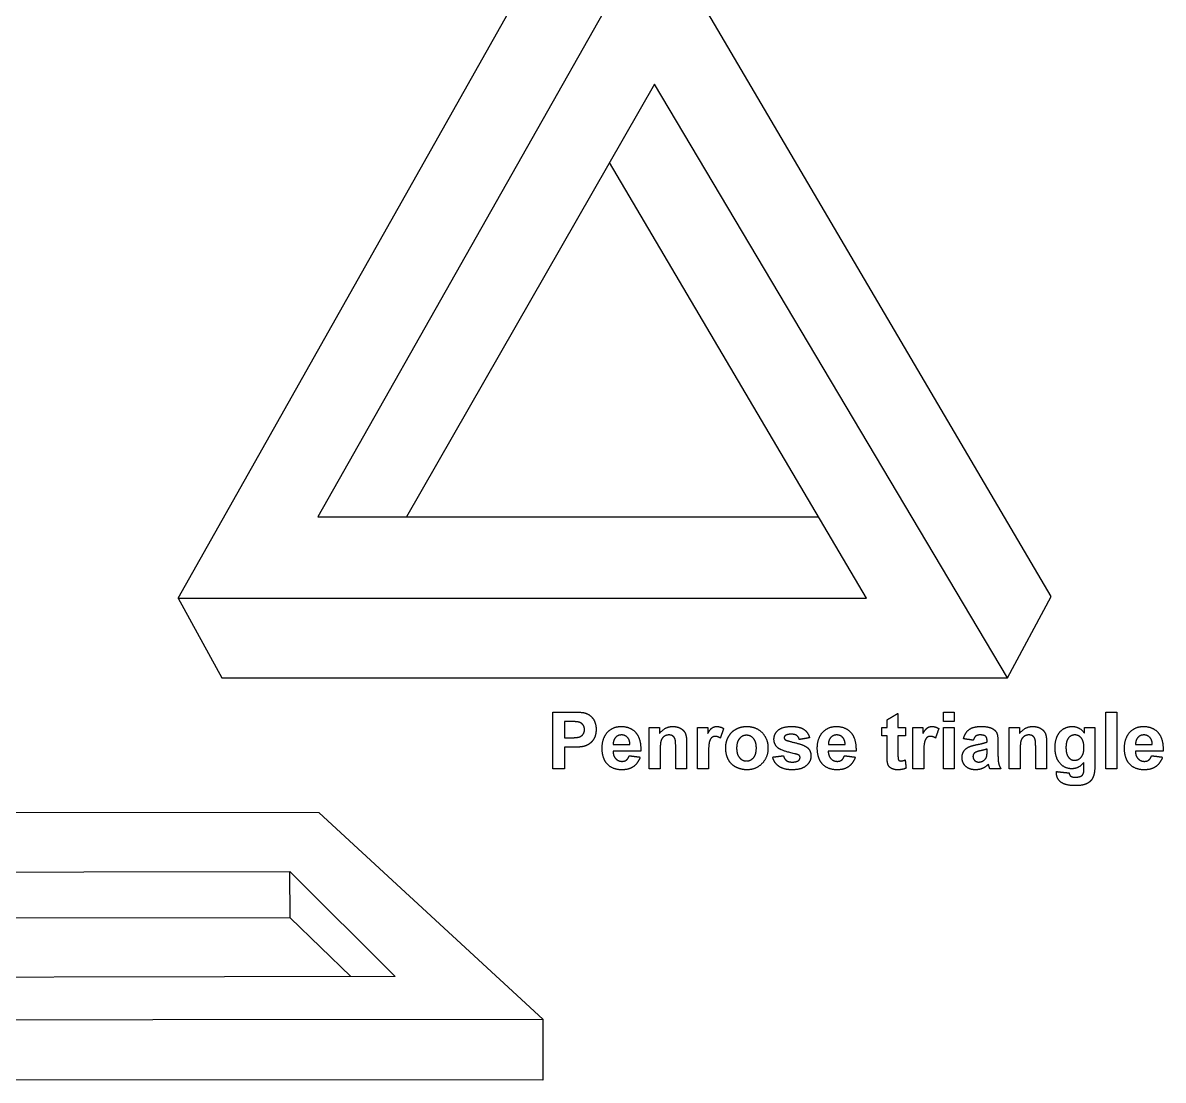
# Model space of a CAD drawing. Header units: millimetres. Extents: x -165 to 187, y -200 to 181.
# Drawn here: x 107.1 to 187, y -35.2 to 38.9 of the extents above; entities that cross this region are included whole.
import ezdxf

# ---------------------------------------------------------------- set-up
doc = ezdxf.new("R2010")
doc.units = ezdxf.units.MM
doc.header["$MEASUREMENT"] = 0
doc.layers.add('Layer 03', color=5, linetype='Continuous')

msp = doc.modelspace()

# ---------------------------------------------------------------- linework, layer by layer
at = {"layer": 'Layer 03'}
for p, q in [((151.368, 34.637), (133.971, 4.299)), ((127.772, 4.299), (162.867, 4.299)), ((127.87, -16.446), (143.548, -30.914)), ((143.548, -30.914), (143.548, -35.186)), ((143.548, -35.186), (88.839, -35.162))]:
    msp.add_line(p, q, dxfattribs=at)
for points in [[(117.975, -1.39), (144.718, 46.013), (151.368, 46.013), (127.772, 4.299)], [(176.123, -6.973), (179.178, -1.284), (151.368, 46.013)], [(117.975, -1.39), (121.03, -6.973), (176.123, -6.973), (151.368, 34.637)], [(117.975, -1.39), (166.221, -1.39), (148.217, 29.143)], [(127.87, -16.446), (82.448, -16.411)], [(82.448, -20.625), (125.815, -20.562), (133.196, -27.921), (85.328, -27.999)], [(85.327, -23.784), (125.837, -23.805), (125.815, -20.562)], [(125.837, -23.805), (130.085, -27.926)], [(88.839, -30.947), (143.548, -30.914)]]:
    msp.add_lwpolyline(points, dxfattribs=at)
for points in [[(144.237, -13.353), (144.237, -11.365), (144.237, -9.378)], [(144.237, -9.378), (144.879, -9.378), (145.521, -9.378)], [(145.521, -9.378), (146.251, -9.378), (146.473, -9.437)], [(146.473, -9.437), (146.814, -9.526), (147.044, -9.825)], [(167.669, -9.921), (168.052, -9.699), (168.434, -9.476)], [(168.434, -9.476), (168.434, -9.97), (168.434, -10.464)], [(171.619, -10.044), (171.619, -9.711), (171.619, -9.378)], [(171.619, -9.378), (172.002, -9.378), (172.385, -9.378)], [(172.385, -9.378), (172.385, -9.711), (172.385, -10.044)], [(183.002, -13.353), (183.002, -11.365), (183.002, -9.378)], [(183.002, -9.378), (183.385, -9.378), (183.768, -9.378)], [(183.768, -9.378), (183.768, -11.365), (183.768, -13.353)], [(145.052, -10.044), (145.052, -10.612), (145.052, -11.18)], [(145.437, -10.044), (145.244, -10.044), (145.052, -10.044)], [(146.011, -10.072), (145.869, -10.044), (145.437, -10.044)], [(146.332, -10.249), (146.205, -10.107), (146.011, -10.072)], [(146.459, -10.609), (146.459, -10.391), (146.332, -10.249)], [(147.044, -9.825), (147.274, -10.124), (147.274, -10.597)], [(148.071, -10.799), (148.449, -10.39), (149.027, -10.39)], [(149.027, -10.39), (149.676, -10.39), (150.051, -10.815)], [(151.718, -10.885), (152.092, -10.39), (152.66, -10.39)], [(152.66, -10.39), (152.91, -10.39), (153.117, -10.481)], [(155.415, -10.486), (155.554, -10.39), (155.731, -10.39)], [(155.731, -10.39), (155.981, -10.39), (156.212, -10.535)], [(157.075, -10.579), (157.417, -10.39), (157.839, -10.39)], [(157.839, -10.39), (158.491, -10.39), (158.907, -10.818)], [(160.039, -10.648), (160.336, -10.39), (160.959, -10.39)], [(160.959, -10.39), (161.552, -10.39), (161.84, -10.59)], [(163.158, -10.799), (163.536, -10.39), (164.113, -10.39)], [(164.113, -10.39), (164.762, -10.39), (165.137, -10.815)], [(167.669, -10.464), (167.669, -10.192), (167.669, -9.921)], [(170.501, -10.486), (170.64, -10.39), (170.817, -10.39)], [(170.817, -10.39), (171.067, -10.39), (171.298, -10.535)], [(172.385, -10.044), (172.002, -10.044), (171.619, -10.044)], [(173.422, -10.602), (173.702, -10.39), (174.254, -10.39)], [(174.254, -10.39), (174.756, -10.39), (175.001, -10.511)], [(176.953, -10.885), (177.327, -10.39), (177.894, -10.39)], [(177.894, -10.39), (178.144, -10.39), (178.351, -10.481)], [(179.791, -10.775), (180.135, -10.39), (180.647, -10.39)], [(180.647, -10.39), (181.175, -10.39), (181.521, -10.867)], [(184.689, -10.799), (185.067, -10.39), (185.644, -10.39)], [(185.644, -10.39), (186.293, -10.39), (186.668, -10.815)], [(145.052, -11.18), (145.27, -11.18), (145.488, -11.18)], [(145.488, -11.18), (145.96, -11.18), (146.119, -11.117)], [(146.119, -11.117), (146.278, -11.054), (146.369, -10.921)], [(146.369, -10.921), (146.459, -10.787), (146.459, -10.609)], [(147.274, -10.597), (147.274, -10.962), (147.142, -11.211)], [(147.694, -11.93), (147.694, -11.208), (148.071, -10.799)], [(148.637, -11.162), (148.47, -11.341), (148.472, -11.649)], [(149.061, -10.983), (148.804, -10.983), (148.637, -11.162)], [(149.468, -11.152), (149.301, -10.983), (149.061, -10.983)], [(149.644, -11.649), (149.636, -11.322), (149.468, -11.152)], [(150.051, -10.815), (150.426, -11.241), (150.41, -12.118)], [(151.002, -13.353), (151.002, -11.908), (151.002, -10.464)], [(151.002, -10.464), (151.36, -10.464), (151.718, -10.464)], [(151.718, -10.464), (151.718, -10.675), (151.718, -10.885)], [(152.038, -11.091), (151.883, -11.2), (151.825, -11.38)], [(152.388, -10.983), (152.193, -10.983), (152.038, -11.091)], [(152.649, -11.059), (152.541, -10.983), (152.388, -10.983)], [(152.806, -11.272), (152.758, -11.135), (152.649, -11.059)], [(153.117, -10.481), (153.324, -10.573), (153.43, -10.715)], [(153.43, -10.715), (153.536, -10.856), (153.578, -11.037)], [(153.578, -11.037), (153.619, -11.217), (153.619, -11.552)], [(154.385, -13.353), (154.385, -11.908), (154.385, -10.464)], [(154.385, -10.464), (154.743, -10.464), (155.101, -10.464)], [(155.101, -10.464), (155.101, -10.668), (155.101, -10.872)], [(155.101, -10.872), (155.275, -10.583), (155.415, -10.486)], [(155.378, -11.17), (155.272, -11.258), (155.211, -11.49)], [(155.636, -11.081), (155.484, -11.081), (155.378, -11.17)], [(155.977, -11.206), (155.794, -11.081), (155.636, -11.081)], [(156.212, -10.535), (156.095, -10.87), (155.977, -11.206)], [(156.36, -11.868), (156.36, -11.484), (156.547, -11.126)], [(156.547, -11.126), (156.733, -10.768), (157.075, -10.579)], [(157.818, -11.007), (157.525, -11.007), (157.325, -11.239)], [(158.31, -11.239), (158.111, -11.007), (157.818, -11.007)], [(158.907, -10.818), (159.323, -11.246), (159.323, -11.9)], [(159.743, -11.284), (159.743, -10.905), (160.039, -10.648)], [(160.546, -11.019), (160.459, -11.08), (160.459, -11.177)], [(160.459, -11.177), (160.459, -11.26), (160.535, -11.318)], [(160.977, -10.933), (160.676, -10.933), (160.546, -11.019)], [(161.346, -11.029), (161.217, -10.933), (160.977, -10.933)], [(161.521, -11.304), (161.474, -11.124), (161.346, -11.029)], [(162.237, -11.18), (161.879, -11.242), (161.521, -11.304)], [(161.84, -10.59), (162.128, -10.789), (162.237, -11.18)], [(162.78, -11.93), (162.78, -11.208), (163.158, -10.799)], [(163.724, -11.162), (163.556, -11.341), (163.559, -11.649)], [(164.148, -10.983), (163.891, -10.983), (163.724, -11.162)], [(164.555, -11.152), (164.388, -10.983), (164.148, -10.983)], [(164.731, -11.649), (164.722, -11.322), (164.555, -11.152)], [(165.137, -10.815), (165.512, -11.241), (165.496, -12.118)], [(167.298, -11.057), (167.298, -10.76), (167.298, -10.464)], [(167.298, -10.464), (167.484, -10.464), (167.669, -10.464)], [(167.669, -11.057), (167.484, -11.057), (167.298, -11.057)], [(167.669, -12.33), (167.669, -11.693), (167.669, -11.057)], [(168.434, -10.464), (168.694, -10.464), (168.953, -10.464)], [(168.953, -11.057), (168.694, -11.057), (168.434, -11.057)], [(168.434, -11.057), (168.434, -11.653), (168.434, -12.249)], [(168.953, -10.464), (168.953, -10.76), (168.953, -11.057)], [(169.471, -13.353), (169.471, -11.908), (169.471, -10.464)], [(169.471, -10.464), (169.829, -10.464), (170.187, -10.464)], [(170.187, -10.464), (170.187, -10.668), (170.187, -10.872)], [(170.187, -10.872), (170.362, -10.583), (170.501, -10.486)], [(170.464, -11.17), (170.358, -11.258), (170.297, -11.49)], [(170.723, -11.081), (170.57, -11.081), (170.464, -11.17)], [(171.064, -11.206), (170.88, -11.081), (170.723, -11.081)], [(171.298, -10.535), (171.181, -10.87), (171.064, -11.206)], [(171.619, -13.353), (171.619, -11.908), (171.619, -10.464)], [(171.619, -10.464), (172.002, -10.464), (172.385, -10.464)], [(172.385, -10.464), (172.385, -11.908), (172.385, -13.353)], [(173.027, -11.254), (173.141, -10.814), (173.422, -10.602)], [(173.892, -11.065), (173.785, -11.147), (173.718, -11.353)], [(174.192, -10.983), (174, -10.983), (173.892, -11.065)], [(174.579, -11.078), (174.476, -10.983), (174.192, -10.983)], [(174.681, -11.399), (174.681, -11.174), (174.579, -11.078)], [(175.001, -10.511), (175.246, -10.633), (175.346, -10.82)], [(175.346, -10.82), (175.447, -11.006), (175.447, -11.506)], [(176.237, -13.353), (176.237, -11.908), (176.237, -10.464)], [(176.237, -10.464), (176.595, -10.464), (176.953, -10.464)], [(176.953, -10.464), (176.953, -10.675), (176.953, -10.885)], [(177.272, -11.091), (177.117, -11.2), (177.06, -11.38)], [(177.623, -10.983), (177.428, -10.983), (177.272, -11.091)], [(177.884, -11.059), (177.775, -10.983), (177.623, -10.983)], [(178.04, -11.272), (177.992, -11.135), (177.884, -11.059)], [(178.351, -10.481), (178.558, -10.573), (178.664, -10.715)], [(178.664, -10.715), (178.771, -10.856), (178.812, -11.037)], [(178.812, -11.037), (178.854, -11.217), (178.854, -11.552)], [(179.447, -11.888), (179.447, -11.159), (179.791, -10.775)], [(180.831, -10.983), (180.562, -10.983), (180.387, -11.199)], [(181.29, -11.203), (181.109, -10.983), (180.831, -10.983)], [(181.521, -10.867), (181.521, -10.665), (181.521, -10.464)], [(181.521, -10.464), (181.879, -10.464), (182.237, -10.464)], [(182.237, -10.464), (182.237, -11.764), (182.237, -13.065)], [(184.311, -11.93), (184.311, -11.208), (184.689, -10.799)], [(185.254, -11.162), (185.087, -11.341), (185.09, -11.649)], [(185.678, -10.983), (185.422, -10.983), (185.254, -11.162)], [(186.086, -11.152), (185.918, -10.983), (185.678, -10.983)], [(186.261, -11.649), (186.253, -11.322), (186.086, -11.152)], [(186.668, -10.815), (187.043, -11.241), (187.027, -12.118)], [(145.57, -11.847), (145.311, -11.847), (145.052, -11.847)], [(145.052, -11.847), (145.052, -12.6), (145.052, -13.353)], [(146.395, -11.79), (146.11, -11.847), (145.57, -11.847)], [(146.808, -11.602), (146.605, -11.744), (146.395, -11.79)], [(147.142, -11.211), (147.01, -11.46), (146.808, -11.602)], [(147.98, -12.932), (147.694, -12.535), (147.694, -11.93)], [(148.472, -11.649), (149.058, -11.649), (149.644, -11.649)], [(151.825, -11.38), (151.768, -11.559), (151.768, -12.044)], [(152.854, -11.878), (152.854, -11.41), (152.806, -11.272)], [(152.854, -13.353), (152.854, -12.615), (152.854, -11.878)], [(153.619, -11.552), (153.619, -12.453), (153.619, -13.353)], [(155.211, -11.49), (155.15, -11.721), (155.15, -12.459)], [(156.547, -12.717), (156.36, -12.368), (156.36, -11.868)], [(157.325, -11.239), (157.126, -11.472), (157.126, -11.908)], [(157.126, -11.908), (157.126, -12.345), (157.325, -12.577)], [(158.508, -11.903), (158.508, -11.472), (158.31, -11.239)], [(158.31, -12.577), (158.508, -12.345), (158.508, -11.903)], [(159.323, -11.9), (159.323, -12.56), (158.903, -12.993)], [(160.086, -11.939), (159.743, -11.703), (159.743, -11.284)], [(161.259, -12.317), (160.334, -12.109), (160.086, -11.939)], [(160.535, -11.318), (160.638, -11.395), (161.247, -11.536)], [(161.247, -11.536), (161.856, -11.677), (162.097, -11.88)], [(162.097, -11.88), (162.335, -12.085), (162.335, -12.452)], [(163.067, -12.932), (162.78, -12.535), (162.78, -11.93)], [(163.559, -11.649), (164.145, -11.649), (164.731, -11.649)], [(170.297, -11.49), (170.237, -11.721), (170.237, -12.459)], [(173.718, -11.353), (173.373, -11.304), (173.027, -11.254)], [(173.042, -12.136), (173.156, -11.944), (173.362, -11.842)], [(173.362, -11.842), (173.568, -11.74), (173.956, -11.664)], [(173.956, -11.664), (174.479, -11.564), (174.681, -11.476)], [(174.681, -11.97), (174.54, -12.019), (174.236, -12.087)], [(174.681, -11.476), (174.681, -11.438), (174.681, -11.399)], [(174.681, -12.123), (174.681, -12.046), (174.681, -11.97)], [(175.447, -11.506), (175.447, -11.953), (175.447, -12.401)], [(177.06, -11.38), (177.002, -11.559), (177.002, -12.044)], [(178.089, -11.878), (178.089, -11.41), (178.04, -11.272)], [(178.089, -13.353), (178.089, -12.615), (178.089, -11.878)], [(178.854, -11.552), (178.854, -12.453), (178.854, -13.353)], [(179.709, -12.859), (179.447, -12.469), (179.447, -11.888)], [(180.387, -11.199), (180.212, -11.416), (180.212, -11.86)], [(180.212, -11.86), (180.212, -12.327), (180.387, -12.544)], [(181.282, -12.538), (181.471, -12.316), (181.471, -11.88)], [(181.471, -11.88), (181.471, -11.424), (181.29, -11.203)], [(184.597, -12.932), (184.311, -12.535), (184.311, -11.93)], [(185.09, -11.649), (185.676, -11.649), (186.261, -11.649)], [(150.41, -12.118), (149.434, -12.118), (148.459, -12.118)], [(148.459, -12.118), (148.467, -12.457), (148.648, -12.646)], [(148.648, -12.646), (148.828, -12.834), (149.098, -12.834)], [(149.098, -12.834), (149.281, -12.834), (149.406, -12.741)], [(149.406, -12.741), (149.531, -12.647), (149.595, -12.439)], [(149.595, -12.439), (149.977, -12.489), (150.36, -12.538)], [(150.36, -12.538), (150.213, -12.972), (149.895, -13.2)], [(151.768, -12.044), (151.768, -12.698), (151.768, -13.353)], [(155.15, -12.459), (155.15, -12.906), (155.15, -13.353)], [(157.091, -13.246), (156.733, -13.066), (156.547, -12.717)], [(157.325, -12.577), (157.525, -12.81), (157.818, -12.81)], [(157.818, -12.81), (158.111, -12.81), (158.31, -12.577)], [(159.644, -12.538), (160.027, -12.489), (160.41, -12.439)], [(160.093, -13.188), (159.75, -12.949), (159.644, -12.538)], [(160.41, -12.439), (160.459, -12.658), (160.608, -12.771)], [(160.608, -12.771), (160.757, -12.884), (161.025, -12.884)], [(161.025, -12.884), (161.32, -12.884), (161.47, -12.773)], [(161.516, -12.419), (161.459, -12.364), (161.259, -12.317)], [(161.47, -12.773), (161.57, -12.695), (161.57, -12.565)], [(161.57, -12.565), (161.57, -12.477), (161.516, -12.419)], [(162.335, -12.452), (162.335, -12.852), (162.004, -13.14)], [(165.496, -12.118), (164.521, -12.118), (163.545, -12.118)], [(163.545, -12.118), (163.554, -12.457), (163.734, -12.646)], [(163.734, -12.646), (163.915, -12.834), (164.184, -12.834)], [(164.184, -12.834), (164.368, -12.834), (164.492, -12.741)], [(164.492, -12.741), (164.617, -12.647), (164.681, -12.439)], [(164.681, -12.439), (165.064, -12.489), (165.447, -12.538)], [(165.447, -12.538), (165.299, -12.972), (164.981, -13.2)], [(167.693, -12.874), (167.669, -12.739), (167.669, -12.33)], [(168.434, -12.249), (168.434, -12.612), (168.449, -12.672)], [(168.449, -12.672), (168.464, -12.732), (168.515, -12.771)], [(168.515, -12.771), (168.567, -12.81), (168.641, -12.81)], [(168.641, -12.81), (168.744, -12.81), (168.94, -12.737)], [(168.94, -12.737), (168.971, -13.026), (169.002, -13.316)], [(170.237, -12.459), (170.237, -12.906), (170.237, -13.353)], [(172.928, -12.573), (172.928, -12.328), (173.042, -12.136)], [(173.184, -13.185), (172.928, -12.943), (172.928, -12.573)], [(173.837, -12.22), (173.694, -12.326), (173.694, -12.489)], [(173.694, -12.489), (173.694, -12.65), (173.808, -12.767)], [(173.808, -12.767), (173.923, -12.884), (174.1, -12.884)], [(174.236, -12.087), (173.931, -12.155), (173.837, -12.22)], [(174.1, -12.884), (174.298, -12.884), (174.478, -12.748)], [(174.478, -12.748), (174.611, -12.645), (174.653, -12.495)], [(174.653, -12.495), (174.681, -12.397), (174.681, -12.123)], [(175.447, -12.401), (175.447, -12.783), (175.488, -12.964)], [(177.002, -12.044), (177.002, -12.698), (177.002, -13.353)], [(180.387, -12.544), (180.562, -12.76), (180.818, -12.76)], [(180.818, -12.76), (181.092, -12.76), (181.282, -12.538)], [(187.027, -12.118), (186.052, -12.118), (185.076, -12.118)], [(185.076, -12.118), (185.085, -12.457), (185.265, -12.646)], [(185.265, -12.646), (185.445, -12.834), (185.715, -12.834)], [(185.715, -12.834), (185.898, -12.834), (186.023, -12.741)], [(186.023, -12.741), (186.148, -12.647), (186.212, -12.439)], [(186.212, -12.439), (186.595, -12.489), (186.977, -12.538)], [(186.977, -12.538), (186.83, -12.972), (186.512, -13.2)], [(145.052, -13.353), (144.644, -13.353), (144.237, -13.353)], [(149.099, -13.427), (148.343, -13.427), (147.98, -12.932)], [(149.895, -13.2), (149.577, -13.427), (149.099, -13.427)], [(151.768, -13.353), (151.385, -13.353), (151.002, -13.353)], [(153.619, -13.353), (153.237, -13.353), (152.854, -13.353)], [(155.15, -13.353), (154.768, -13.353), (154.385, -13.353)], [(157.844, -13.427), (157.45, -13.427), (157.091, -13.246)], [(158.903, -12.993), (158.482, -13.427), (157.844, -13.427)], [(161.025, -13.427), (160.436, -13.427), (160.093, -13.188)], [(162.004, -13.14), (161.673, -13.427), (161.025, -13.427)], [(164.185, -13.427), (163.43, -13.427), (163.067, -12.932)], [(164.981, -13.2), (164.663, -13.427), (164.185, -13.427)], [(167.799, -13.175), (167.722, -13.064), (167.693, -12.874)], [(168.039, -13.357), (167.875, -13.287), (167.799, -13.175)], [(168.406, -13.427), (168.203, -13.427), (168.039, -13.357)], [(169.002, -13.316), (168.739, -13.427), (168.406, -13.427)], [(170.237, -13.353), (169.854, -13.353), (169.471, -13.353)], [(172.385, -13.353), (172.002, -13.353), (171.619, -13.353)], [(173.886, -13.427), (173.441, -13.427), (173.184, -13.185)], [(174.361, -13.33), (174.138, -13.427), (173.886, -13.427)], [(174.778, -13.04), (174.583, -13.233), (174.361, -13.33)], [(174.805, -13.129), (174.786, -13.062), (174.778, -13.04)], [(174.879, -13.353), (174.849, -13.277), (174.805, -13.129)], [(175.644, -13.353), (175.261, -13.353), (174.879, -13.353)], [(175.488, -12.964), (175.53, -13.146), (175.644, -13.353)], [(177.002, -13.353), (176.619, -13.353), (176.237, -13.353)], [(178.854, -13.353), (178.471, -13.353), (178.089, -13.353)], [(179.543, -13.643), (179.543, -13.605), (179.545, -13.55)], [(179.545, -13.55), (179.99, -13.6), (180.434, -13.649)], [(180.618, -13.353), (180.044, -13.353), (179.709, -12.859)], [(181.471, -12.905), (181.132, -13.353), (180.618, -13.353)], [(181.437, -13.667), (181.471, -13.573), (181.471, -13.32)], [(181.471, -13.32), (181.471, -13.113), (181.471, -12.905)], [(182.237, -13.065), (182.237, -13.577), (182.153, -13.831)], [(183.768, -13.353), (183.385, -13.353), (183.002, -13.353)], [(185.716, -13.427), (184.96, -13.427), (184.597, -12.932)], [(186.512, -13.2), (186.194, -13.427), (185.716, -13.427)], [(179.847, -14.285), (179.543, -14.032), (179.543, -13.643)], [(180.879, -14.538), (180.151, -14.538), (179.847, -14.285)], [(180.434, -13.649), (180.455, -13.804), (180.531, -13.863)], [(180.531, -13.863), (180.635, -13.945), (180.86, -13.945)], [(180.86, -13.945), (181.147, -13.945), (181.291, -13.857)], [(181.291, -13.857), (181.388, -13.798), (181.437, -13.667)], [(181.919, -14.23), (181.768, -14.374), (181.516, -14.456)], [(182.153, -13.831), (182.07, -14.085), (181.919, -14.23)], [(181.516, -14.456), (181.264, -14.538), (180.879, -14.538)]]:
    msp.add_open_spline(points, degree=2, dxfattribs=at)

doc.saveas('drawing.dxf')
